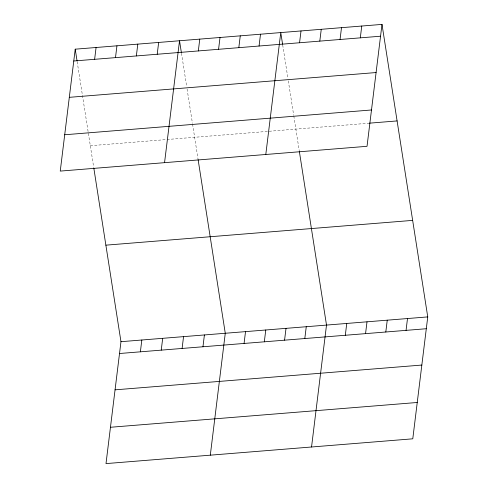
<?xml version="1.0" encoding="UTF-8"?>
<svg xmlns="http://www.w3.org/2000/svg" width="488" height="488" viewBox="0 0 488 488"><rect width="100%" height="100%" fill="white"/><g stroke="black" fill="none" stroke-linecap="round" stroke-linejoin="round"><path stroke-width="0.37" stroke-dasharray="2.44 1.83" d="M90.317 145.711L166.31 139.574M167.055 139.513L369.349 123.171M282.704 45.012L287.969 78.647M288.31 80.843L293.685 115.211M293.8 115.943L299.242 150.725M181.469 53.186L186.733 86.827M187.075 89.023L192.449 123.391M192.565 124.123L198.006 158.905M77.165 61.616L93.696 167.329"/><path stroke-width="0.73" d="M75.219 49.184L60.25 171.093L367.031 146.308L382 24.4L75.219 49.184L77.049 60.884M94.629 59.316L96.081 47.501M115.491 57.633L116.943 45.811M136.353 55.943L137.805 44.127M93.812 168.055L120.969 341.691L106 463.6L412.781 438.816L427.75 316.907L382 24.4M157.215 54.26L158.661 42.444M140.379 351.824L141.831 340.008M164.554 162.663L179.523 40.76L181.353 52.46M161.241 350.14L162.693 338.324M198.323 50.941L199.775 39.119M218.569 49.306L220.021 37.485M182.103 348.456L183.555 336.635M238.815 47.665L240.267 35.85M202.959 346.767L204.411 334.951M259.061 46.031L260.513 34.215M210.304 455.176L225.273 333.267L198.116 159.625M265.795 154.489L280.765 32.58L282.595 44.28M244.073 343.448L245.519 331.633M299.559 42.761L301.011 30.945M264.319 341.814L265.771 329.992M319.805 41.126L321.256 29.304M284.565 340.179L286.017 328.357M340.051 39.491L341.502 27.67M304.811 338.538L306.263 326.722M360.303 37.85L361.754 26.035M311.545 446.996L326.509 325.087L299.351 151.445M345.309 335.268L346.761 323.452M365.555 333.633L367.006 321.818M385.801 331.999L387.252 320.183M406.053 330.364L407.498 318.542M73.767 61L380.548 36.216M69.308 97.332L376.089 72.547M64.715 134.761L371.49 109.977M369.349 123.171L397.098 120.926M105.872 245.165L412.653 220.381M120.969 341.691L427.75 316.907M119.517 353.507L426.298 328.729M115.058 389.839L421.839 365.055M110.459 427.268L417.24 402.484"/></g></svg>
